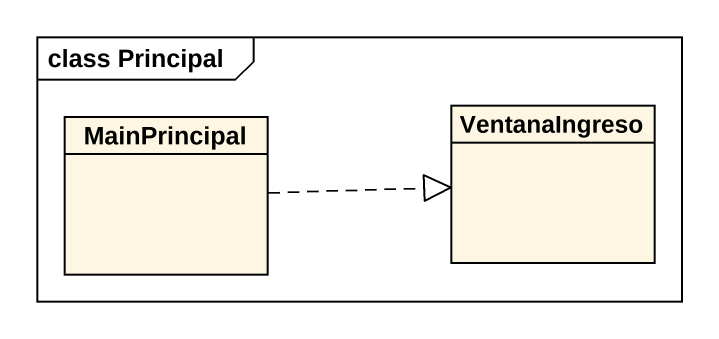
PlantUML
@startuml
mainframe class Principal
hide circle
hide empty members
class MainPrincipal
class VentanaIngreso
MainPrincipal .right.|> VentanaIngreso
@enduml
